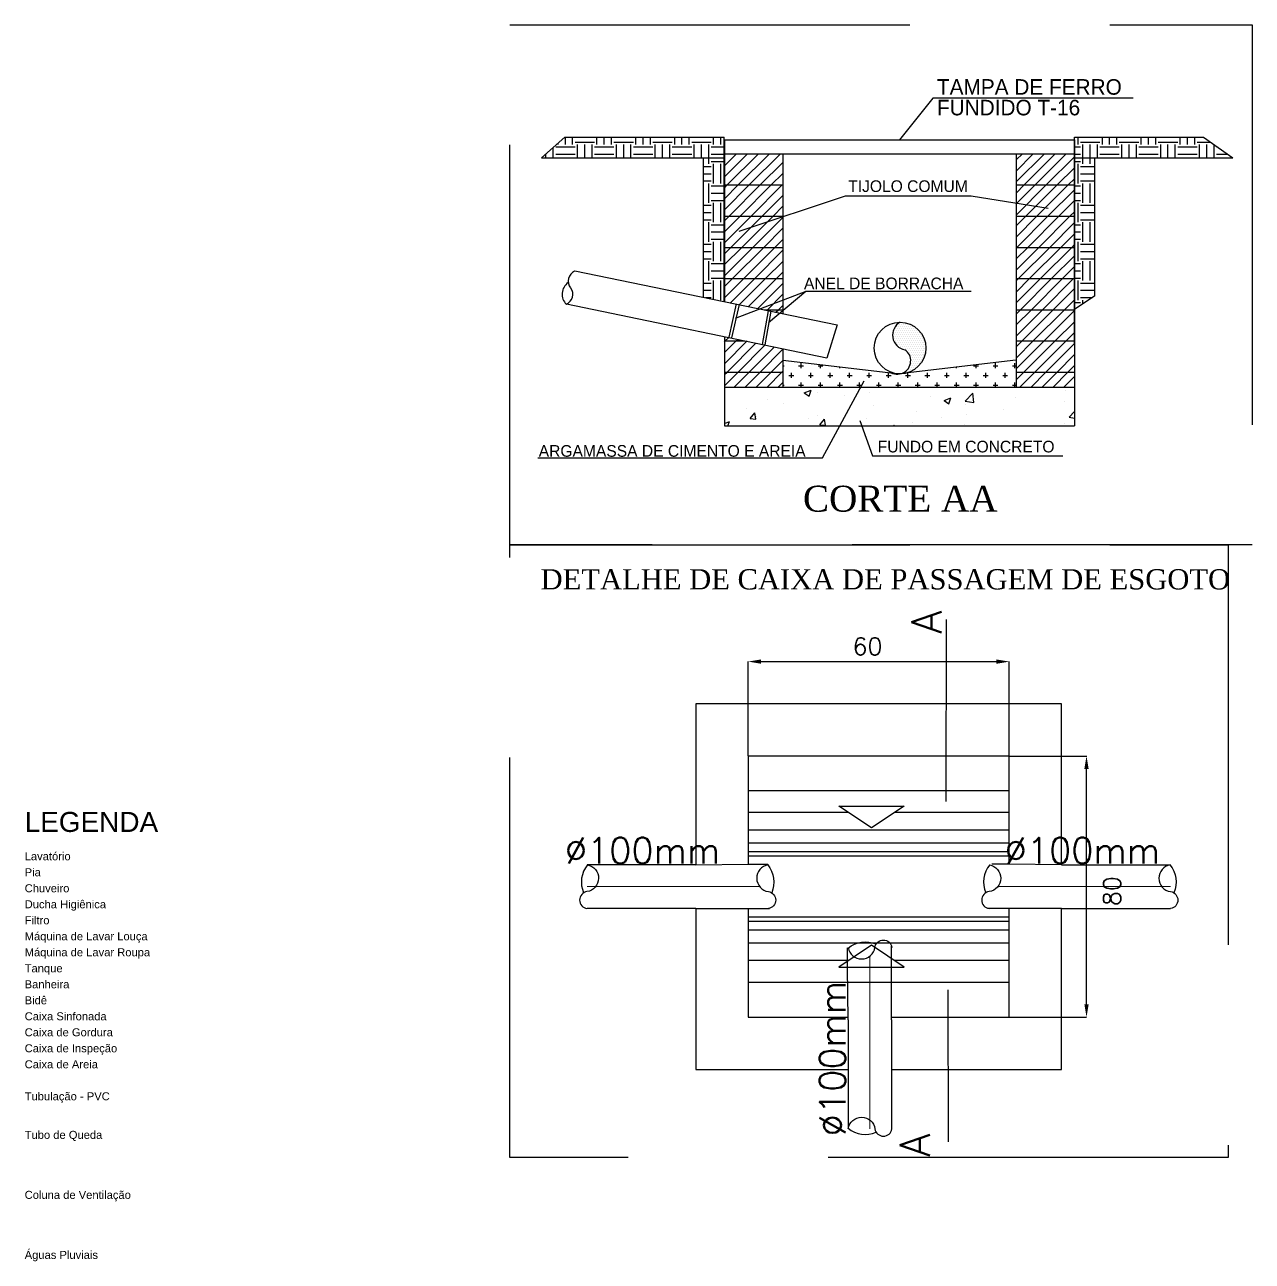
# Model space of a CAD drawing. Header units: inches. Extents: x -27 to 114, y -35 to 60.
# Drawn here: x 75.81 to 91.16, y 31.74 to 47.19 of the extents above; entities that cross this region are included whole.
import ezdxf

# ---------------------------------------------------------------- set-up
doc = ezdxf.new("R2010")
doc.units = ezdxf.units.IN
doc.header["$LTSCALE"] = 10
doc.header["$MEASUREMENT"] = 0
doc.linetypes.add('Dashed', pattern=[0.75, 0.5, -0.25])
doc.layers.add('cota', color=1, linetype='Continuous')
doc.layers.add('TIGRECAD', color=7, linetype='Continuous')
for name, color, linetype, lineweight in [('DI-Detalhes', 6, 'Dashed', 30), ('xeixo', 3, 'Continuous', 20), ('xtexto', 7, 'Continuous', 20)]:
    doc.layers.add(name, color=color, linetype=linetype, lineweight=lineweight)
doc.styles.add('Arial', font='arial.ttf')
doc.styles.add('ROMANS', font='ROMANS.SHX')
doc.styles.add('TIMES', font='times.ttf')

msp = doc.modelspace()

# ---------------------------------------------------------------- linework, layer by layer
at = {"color": 6}
for p, q in [((82.565, 45.788), (82.276, 45.528)), ((82.565, 45.788), (84.56, 45.788)), ((82.573, 45.695), (82.573, 45.788)), ((82.664, 45.695), (82.664, 45.788)), ((82.968, 45.695), (82.968, 45.788)), ((83.059, 45.695), (83.059, 45.788)), ((83.15, 45.695), (83.15, 45.788)), ((83.454, 45.695), (83.454, 45.788)), ((83.545, 45.695), (83.545, 45.788)), ((83.636, 45.695), (83.636, 45.788)), ((83.94, 45.695), (83.94, 45.788)), ((84.031, 45.695), (84.031, 45.788)), ((84.122, 45.695), (84.122, 45.788)), ((84.426, 45.695), (84.426, 45.788)), ((84.517, 45.695), (84.517, 45.788)), ((84.56, 43.733), (84.56, 45.788)), ((84.563, 45.755), (84.563, 43.732)), ((88.939, 45.788), (90.549, 45.788)), ((88.982, 45.695), (88.982, 45.788)), ((89.286, 45.695), (89.286, 45.788)), ((89.377, 45.695), (89.377, 45.788)), ((89.468, 45.695), (89.468, 45.788)), ((89.772, 45.695), (89.772, 45.788)), ((89.863, 45.695), (89.863, 45.788)), ((89.954, 45.695), (89.954, 45.788)), ((90.258, 45.695), (90.258, 45.788)), ((90.349, 45.695), (90.349, 45.788)), ((90.44, 45.695), (90.44, 45.788)), ((90.549, 45.788), (90.916, 45.528)), ((82.421, 45.528), (82.421, 45.658)), ((82.452, 45.665), (82.695, 45.665)), ((82.482, 45.695), (82.482, 45.713)), ((82.695, 45.726), (82.938, 45.726)), ((82.725, 45.528), (82.725, 45.695)), ((82.816, 45.528), (82.816, 45.695)), ((82.907, 45.528), (82.907, 45.695)), ((82.938, 45.665), (83.181, 45.665)), ((83.181, 45.726), (83.423, 45.726)), ((83.211, 45.528), (83.211, 45.695)), ((83.302, 45.528), (83.302, 45.695)), ((83.393, 45.528), (83.393, 45.695)), ((83.423, 45.665), (83.667, 45.665)), ((83.667, 45.726), (83.91, 45.726)), ((83.697, 45.528), (83.697, 45.695)), ((83.788, 45.528), (83.788, 45.695)), ((83.879, 45.528), (83.879, 45.695)), ((83.91, 45.665), (84.153, 45.665)), ((84.153, 45.726), (84.396, 45.726)), ((84.183, 45.528), (84.183, 45.695)), ((84.274, 45.528), (84.274, 45.695)), ((84.365, 45.528), (84.365, 45.695)), ((84.396, 45.665), (84.56, 45.665)), ((88.939, 45.665), (89.013, 45.665)), ((89.013, 45.726), (89.256, 45.726)), ((89.043, 45.528), (89.043, 45.695)), ((89.134, 45.528), (89.134, 45.695)), ((89.225, 45.528), (89.225, 45.695)), ((89.256, 45.665), (89.498, 45.665)), ((89.498, 45.726), (89.742, 45.726)), ((89.529, 45.528), (89.529, 45.695)), ((89.62, 45.528), (89.62, 45.695)), ((89.711, 45.528), (89.711, 45.695)), ((89.742, 45.665), (89.985, 45.665)), ((89.985, 45.726), (90.228, 45.726)), ((90.015, 45.528), (90.015, 45.695)), ((90.106, 45.528), (90.106, 45.695)), ((90.197, 45.528), (90.197, 45.695)), ((90.228, 45.665), (90.471, 45.665)), ((90.471, 45.726), (90.636, 45.726)), ((90.501, 45.528), (90.501, 45.695)), ((90.592, 45.528), (90.592, 45.695)), ((90.683, 45.528), (90.683, 45.693)), ((90.713, 45.665), (90.722, 45.665)), ((82.276, 45.528), (84.56, 45.528)), ((82.33, 45.528), (82.33, 45.576)), ((82.452, 45.574), (82.695, 45.574)), ((82.938, 45.574), (83.181, 45.574)), ((83.423, 45.574), (83.667, 45.574)), ((83.91, 45.574), (84.153, 45.574)), ((84.3, 43.787), (84.3, 45.528)), ((84.365, 45.452), (84.365, 45.528)), ((84.396, 45.574), (84.56, 45.574)), ((84.396, 45.483), (84.56, 45.483)), ((84.426, 45.209), (84.426, 45.452)), ((84.517, 45.209), (84.517, 45.452)), ((84.563, 45.568), (84.574, 45.58)), ((88.939, 45.574), (89.013, 45.574)), ((88.939, 45.528), (90.916, 45.528)), ((88.939, 45.483), (89.013, 45.483)), ((88.982, 45.209), (88.982, 45.452)), ((89.043, 45.452), (89.043, 45.528)), ((89.134, 45.452), (89.134, 45.528)), ((89.193, 43.803), (89.193, 45.528)), ((89.256, 45.574), (89.498, 45.574)), ((89.742, 45.574), (89.985, 45.574)), ((90.228, 45.574), (90.471, 45.574)), ((90.713, 45.574), (90.851, 45.574)), ((84.3, 45.422), (84.396, 45.422)), ((84.3, 45.331), (84.396, 45.331)), ((89.013, 45.422), (89.193, 45.422)), ((89.013, 45.331), (89.193, 45.331)), ((84.3, 45.24), (84.396, 45.24)), ((84.365, 44.966), (84.365, 45.209)), ((84.396, 45.179), (84.56, 45.179)), ((84.563, 45.156), (84.597, 45.19)), ((88.858, 45.19), (88.937, 45.268)), ((88.939, 45.179), (89.013, 45.179)), ((89.013, 45.24), (89.193, 45.24)), ((89.043, 44.966), (89.043, 45.209)), ((89.134, 44.966), (89.134, 45.209)), ((84.396, 45.088), (84.56, 45.088)), ((84.396, 44.997), (84.56, 44.997)), ((88.939, 45.088), (89.013, 45.088)), ((88.939, 44.997), (89.013, 44.997)), ((84.3, 44.936), (84.396, 44.936)), ((84.3, 44.845), (84.396, 44.845)), ((84.426, 44.723), (84.426, 44.966)), ((84.517, 44.723), (84.517, 44.966)), ((88.881, 44.8), (88.937, 44.856)), ((88.982, 44.723), (88.982, 44.966)), ((89.013, 44.936), (89.193, 44.936)), ((89.013, 44.845), (89.193, 44.845)), ((84.3, 44.754), (84.396, 44.754)), ((84.365, 44.48), (84.365, 44.723)), ((84.396, 44.693), (84.56, 44.693)), ((88.939, 44.693), (89.013, 44.693)), ((89.013, 44.754), (89.193, 44.754)), ((89.043, 44.48), (89.043, 44.723)), ((89.134, 44.48), (89.134, 44.723)), ((84.396, 44.602), (84.56, 44.602)), ((84.396, 44.511), (84.56, 44.511)), ((88.939, 44.602), (89.013, 44.602)), ((88.939, 44.511), (89.013, 44.511)), ((84.3, 44.45), (84.396, 44.45)), ((84.3, 44.359), (84.396, 44.359)), ((84.426, 44.237), (84.426, 44.48)), ((84.517, 44.237), (84.517, 44.48)), ((88.903, 44.41), (88.937, 44.444)), ((88.982, 44.237), (88.982, 44.48)), ((89.013, 44.45), (89.193, 44.45)), ((89.013, 44.359), (89.193, 44.359)), ((84.3, 44.268), (84.396, 44.268)), ((84.365, 43.994), (84.365, 44.237)), ((84.396, 44.207), (84.56, 44.207)), ((88.939, 44.207), (89.013, 44.207)), ((89.013, 44.268), (89.193, 44.268)), ((89.043, 43.994), (89.043, 44.237)), ((89.134, 43.994), (89.134, 44.237)), ((84.396, 44.116), (84.56, 44.116)), ((88.939, 44.116), (89.013, 44.116)), ((84.3, 43.964), (84.396, 43.964)), ((84.396, 44.025), (84.56, 44.025)), ((84.426, 43.761), (84.426, 43.994)), ((84.517, 43.751), (84.517, 43.994)), ((88.925, 44.02), (88.937, 44.031)), ((88.939, 44.025), (89.013, 44.025)), ((88.982, 43.751), (88.982, 43.994)), ((89.013, 43.964), (89.193, 43.964)), ((84.3, 43.873), (84.396, 43.873)), ((84.323, 43.782), (84.396, 43.782)), ((89.193, 43.803), (88.939, 43.634)), ((89.013, 43.873), (89.193, 43.873)), ((89.013, 43.782), (89.161, 43.782)), ((89.043, 43.703), (89.043, 43.751)), ((88.939, 43.721), (89.013, 43.721)), ((85.293, 43.001), (86.75, 42.83)), ((85.292, 42.931), (85.307, 42.931)), ((85.368, 42.81), (85.429, 42.81)), ((85.398, 42.779), (85.398, 42.84)), ((85.489, 42.931), (85.55, 42.931)), ((85.52, 42.901), (85.52, 42.962)), ((85.611, 42.81), (85.672, 42.81)), ((85.641, 42.779), (85.641, 42.84)), ((85.732, 42.931), (85.793, 42.931)), ((85.763, 42.901), (85.763, 42.946)), ((85.853, 42.81), (85.915, 42.81)), ((85.884, 42.779), (85.884, 42.84)), ((86.005, 42.901), (86.005, 42.917)), ((86.097, 42.81), (86.157, 42.81)), ((86.127, 42.779), (86.127, 42.84)), ((86.34, 42.81), (86.401, 42.81)), ((86.37, 42.779), (86.37, 42.84)), ((86.583, 42.81), (86.644, 42.81)), ((86.613, 42.779), (86.613, 42.84)), ((86.789, 42.834), (86.789, 42.834)), ((86.826, 42.81), (86.887, 42.81)), ((86.856, 42.779), (86.856, 42.84)), ((87.068, 42.81), (87.13, 42.81)), ((87.099, 42.779), (87.099, 42.84)), ((87.312, 42.81), (87.372, 42.81)), ((87.342, 42.779), (87.342, 42.84)), ((87.464, 42.901), (87.464, 42.913)), ((87.555, 42.81), (87.616, 42.81)), ((87.585, 42.779), (87.585, 42.84)), ((87.676, 42.931), (87.737, 42.931)), ((87.707, 42.901), (87.707, 42.942)), ((87.798, 42.81), (87.859, 42.81)), ((87.828, 42.779), (87.828, 42.84)), ((87.919, 42.931), (87.98, 42.931)), ((87.95, 42.901), (87.95, 42.962)), ((88.041, 42.81), (88.102, 42.81)), ((88.071, 42.779), (88.071, 42.84)), ((88.162, 42.931), (88.208, 42.931)), ((88.193, 42.901), (88.193, 42.962)), ((84.563, 42.664), (88.937, 42.664)), ((85.292, 42.688), (85.307, 42.688)), ((85.489, 42.688), (85.55, 42.688)), ((85.52, 42.664), (85.52, 42.719)), ((85.732, 42.688), (85.793, 42.688)), ((85.763, 42.664), (85.763, 42.719)), ((85.975, 42.688), (86.036, 42.688)), ((86.005, 42.664), (86.005, 42.719)), ((86.218, 42.688), (86.279, 42.688)), ((86.249, 42.664), (86.249, 42.719)), ((86.461, 42.688), (86.522, 42.688)), ((86.492, 42.664), (86.492, 42.719)), ((86.704, 42.688), (86.765, 42.688)), ((86.735, 42.664), (86.735, 42.719)), ((86.831, 42.66), (86.831, 42.66)), ((86.947, 42.688), (87.008, 42.688)), ((86.978, 42.664), (86.978, 42.719)), ((87.19, 42.688), (87.251, 42.688)), ((87.22, 42.664), (87.22, 42.719)), ((87.433, 42.688), (87.494, 42.688)), ((87.464, 42.664), (87.464, 42.719)), ((87.676, 42.688), (87.737, 42.688)), ((87.707, 42.664), (87.707, 42.719)), ((87.919, 42.688), (87.98, 42.688)), ((87.95, 42.664), (87.95, 42.719)), ((88.162, 42.688), (88.208, 42.688)), ((88.193, 42.664), (88.193, 42.719)), ((85.106, 42.512), (85.106, 42.512)), ((85.56, 42.593), (85.646, 42.626)), ((85.56, 42.593), (85.621, 42.552)), ((85.621, 42.552), (85.646, 42.626)), ((85.719, 42.59), (85.719, 42.59)), ((86.067, 42.559), (86.067, 42.559)), ((86.371, 42.599), (86.371, 42.599)), ((87.138, 42.55), (87.138, 42.55)), ((87.307, 42.496), (87.392, 42.528)), ((87.367, 42.455), (87.392, 42.528)), ((87.572, 42.487), (87.667, 42.586)), ((87.68, 42.47), (87.667, 42.586)), ((88.204, 42.531), (88.204, 42.531)), ((88.828, 42.617), (88.828, 42.617)), ((84.84, 42.398), (84.84, 42.398)), ((85.3, 42.458), (85.3, 42.458)), ((86.43, 42.429), (86.43, 42.429)), ((86.96, 42.362), (86.96, 42.362)), ((87.307, 42.496), (87.367, 42.455)), ((87.572, 42.487), (87.68, 42.47)), ((87.573, 42.44), (87.573, 42.44)), ((88.044, 42.382), (88.044, 42.382)), ((88.811, 42.483), (88.811, 42.483)), ((88.869, 42.286), (88.937, 42.357)), ((84.563, 42.21), (84.625, 42.234)), ((84.606, 42.178), (84.625, 42.234)), ((84.883, 42.27), (84.942, 42.34)), ((84.883, 42.27), (84.955, 42.264)), ((84.956, 42.264), (84.942, 42.34)), ((84.964, 42.301), (84.964, 42.301)), ((85.613, 42.274), (85.613, 42.274)), ((85.721, 42.307), (85.721, 42.307)), ((85.754, 42.194), (85.813, 42.264)), ((85.754, 42.194), (85.827, 42.188)), ((85.827, 42.188), (85.813, 42.264)), ((86.261, 42.246), (86.261, 42.246)), ((86.336, 42.277), (86.336, 42.277)), ((86.91, 42.219), (86.91, 42.219)), ((87.28, 42.282), (87.28, 42.282)), ((87.559, 42.191), (87.559, 42.191)), ((87.583, 42.322), (87.583, 42.322)), ((88.813, 42.212), (88.813, 42.212)), ((88.869, 42.286), (88.937, 42.275)), ((84.563, 42.186), (84.574, 42.178)), ((84.563, 42.178), (88.937, 42.178)), ((85.013, 42.185), (85.013, 42.185)), ((85.705, 42.185), (85.705, 42.185)), ((86.512, 42.181), (86.512, 42.181)), ((86.676, 42.178), (86.684, 42.187)), ((86.686, 42.178), (86.684, 42.188)), ((87.334, 39.761), (87.33, 37.484)), ((84.205, 38.706), (84.205, 36.693)), ((88.776, 38.706), (84.205, 38.706)), ((88.776, 36.693), (88.776, 38.706)), ((84.858, 38.053), (84.858, 36.702)), ((88.123, 38.053), (84.858, 38.053)), ((88.123, 36.702), (88.123, 38.053)), ((84.205, 36.149), (84.205, 34.136)), ((84.858, 36.149), (84.858, 34.789)), ((88.123, 34.789), (88.123, 36.149)), ((88.776, 34.136), (88.776, 36.149)), ((87.364, 33.231), (87.359, 35.129)), ((84.858, 34.789), (86.107, 34.789)), ((86.652, 34.789), (88.123, 34.789)), ((84.205, 34.136), (86.108, 34.136)), ((86.652, 34.136), (88.776, 34.136))]:
    msp.add_line(p, q, dxfattribs=at)
at = {"color": 7, "linetype": 'Continuous'}
for p, q in [((84.563, 45.755), (88.937, 45.755)), ((88.937, 45.755), (88.937, 42.178)), ((88.939, 43.206), (88.939, 45.788)), ((84.563, 45.431), (84.712, 45.58)), ((84.563, 45.293), (84.85, 45.58)), ((84.565, 45.58), (85.293, 45.58)), ((84.597, 45.19), (84.987, 45.58)), ((84.735, 45.19), (85.124, 45.58)), ((84.871, 45.19), (85.261, 45.58)), ((85.009, 45.19), (85.292, 45.472)), ((85.292, 45.58), (88.209, 45.58)), ((85.292, 45.58), (85.292, 43.582)), ((88.208, 45.58), (88.208, 42.664)), ((88.208, 45.227), (88.561, 45.58)), ((88.208, 45.364), (88.423, 45.58)), ((88.208, 45.502), (88.286, 45.58)), ((88.209, 45.58), (88.936, 45.58)), ((88.308, 45.19), (88.698, 45.58)), ((88.446, 45.19), (88.835, 45.58)), ((88.583, 45.19), (88.937, 45.543)), ((85.147, 45.19), (85.292, 45.335)), ((88.72, 45.19), (88.937, 45.406)), ((84.563, 45.018), (84.735, 45.19)), ((84.563, 44.881), (84.871, 45.19)), ((84.565, 45.19), (85.293, 45.19)), ((84.619, 44.8), (85.009, 45.19)), ((84.757, 44.8), (85.147, 45.19)), ((84.894, 44.8), (85.284, 45.19)), ((85.284, 45.19), (85.292, 45.197)), ((88.208, 44.814), (88.583, 45.19)), ((88.208, 44.952), (88.446, 45.19)), ((88.208, 45.089), (88.308, 45.19)), ((88.209, 45.19), (88.936, 45.19)), ((88.331, 44.8), (88.72, 45.19)), ((88.468, 44.8), (88.858, 45.19)), ((88.606, 44.8), (88.937, 45.131)), ((85.032, 44.8), (85.292, 45.06)), ((88.743, 44.8), (88.937, 44.994)), ((85.169, 44.8), (85.292, 44.923)), ((84.563, 44.743), (84.619, 44.8)), ((84.563, 44.606), (84.757, 44.8)), ((84.563, 44.468), (84.894, 44.8)), ((84.565, 44.8), (85.293, 44.8)), ((84.642, 44.41), (85.032, 44.8)), ((84.779, 44.41), (85.169, 44.8)), ((84.917, 44.41), (85.292, 44.785)), ((88.208, 44.539), (88.468, 44.8)), ((88.208, 44.677), (88.331, 44.8)), ((88.209, 44.8), (88.936, 44.8)), ((88.215, 44.41), (88.606, 44.8)), ((88.353, 44.41), (88.743, 44.8)), ((88.491, 44.41), (88.881, 44.8)), ((88.628, 44.41), (88.937, 44.719)), ((85.055, 44.41), (85.292, 44.648)), ((85.192, 44.41), (85.292, 44.51)), ((88.766, 44.41), (88.937, 44.581)), ((84.563, 44.331), (84.642, 44.41)), ((84.563, 44.194), (84.779, 44.41)), ((84.563, 44.056), (84.917, 44.41)), ((84.565, 44.41), (85.293, 44.41)), ((84.664, 44.02), (85.055, 44.41)), ((84.802, 44.02), (85.192, 44.41)), ((84.94, 44.02), (85.292, 44.373)), ((88.208, 44.127), (88.491, 44.41)), ((88.208, 44.265), (88.353, 44.41)), ((88.208, 44.402), (88.215, 44.41)), ((88.209, 44.41), (88.936, 44.41)), ((88.238, 44.02), (88.628, 44.41)), ((88.376, 44.02), (88.766, 44.41)), ((88.514, 44.02), (88.903, 44.41)), ((85.076, 44.02), (85.292, 44.235)), ((88.651, 44.02), (88.937, 44.306)), ((82.69, 44.118), (85.97, 43.442)), ((85.214, 44.02), (85.292, 44.098)), ((88.788, 44.02), (88.937, 44.169)), ((84.563, 43.781), (84.802, 44.02)), ((84.563, 43.919), (84.664, 44.02)), ((84.565, 44.02), (85.293, 44.02)), ((84.636, 43.717), (84.94, 44.02)), ((84.75, 43.694), (85.076, 44.02)), ((84.864, 43.67), (85.214, 44.02)), ((84.979, 43.647), (85.292, 43.96)), ((88.208, 43.715), (88.514, 44.02)), ((88.208, 43.852), (88.376, 44.02)), ((88.208, 43.99), (88.238, 44.02)), ((88.209, 44.02), (88.936, 44.02)), ((88.261, 43.63), (88.651, 44.02)), ((88.399, 43.63), (88.788, 44.02)), ((88.536, 43.63), (88.925, 44.02)), ((88.673, 43.63), (88.937, 43.894)), ((85.099, 43.63), (85.292, 43.823)), ((88.811, 43.63), (88.937, 43.756)), ((85.84, 43.027), (82.586, 43.702)), ((84.709, 43.703), (84.615, 43.286)), ((84.744, 43.695), (84.65, 43.278)), ((85.107, 43.618), (85.032, 43.197)), ((85.058, 43.63), (85.293, 43.63)), ((85.142, 43.612), (85.068, 43.19)), ((85.093, 43.623), (85.099, 43.63)), ((85.206, 43.6), (85.237, 43.63)), ((85.237, 43.63), (85.292, 43.685)), ((88.208, 43.302), (88.536, 43.63)), ((88.208, 43.44), (88.399, 43.63)), ((88.208, 43.577), (88.261, 43.63)), ((88.209, 43.63), (88.936, 43.63)), ((88.283, 43.24), (88.673, 43.63)), ((88.42, 43.24), (88.811, 43.63)), ((88.558, 43.24), (88.937, 43.619)), ((85.97, 43.442), (85.84, 43.027)), ((86.728, 43.442), (86.728, 43.442)), ((86.753, 43.442), (86.753, 43.442)), ((86.765, 43.466), (86.765, 43.466)), ((86.776, 43.442), (86.776, 43.442)), ((86.789, 43.466), (86.789, 43.466)), ((86.801, 43.442), (86.801, 43.442)), ((86.813, 43.466), (86.813, 43.466)), ((86.826, 43.442), (86.826, 43.442)), ((86.85, 43.442), (86.85, 43.442)), ((86.874, 43.442), (86.874, 43.442)), ((86.898, 43.442), (86.898, 43.442)), ((88.696, 43.24), (88.937, 43.481)), ((84.563, 43.292), (84.563, 42.178)), ((84.572, 43.24), (84.613, 43.281)), ((86.667, 43.32), (86.667, 43.32)), ((86.68, 43.344), (86.68, 43.344)), ((86.68, 43.296), (86.68, 43.296)), ((86.692, 43.369), (86.692, 43.369)), ((86.692, 43.32), (86.692, 43.32)), ((86.704, 43.393), (86.704, 43.393)), ((86.704, 43.344), (86.704, 43.344)), ((86.704, 43.296), (86.704, 43.296)), ((86.716, 43.417), (86.716, 43.417)), ((86.716, 43.369), (86.716, 43.369)), ((86.716, 43.32), (86.716, 43.32)), ((86.728, 43.393), (86.728, 43.393)), ((86.728, 43.344), (86.728, 43.344)), ((86.728, 43.296), (86.728, 43.296)), ((86.74, 43.417), (86.74, 43.417)), ((86.74, 43.369), (86.74, 43.369)), ((86.74, 43.32), (86.74, 43.32)), ((86.753, 43.393), (86.753, 43.393)), ((86.753, 43.344), (86.753, 43.344)), ((86.753, 43.296), (86.753, 43.296)), ((86.765, 43.417), (86.765, 43.417)), ((86.765, 43.369), (86.765, 43.369)), ((86.765, 43.32), (86.765, 43.32)), ((86.776, 43.393), (86.776, 43.393)), ((86.776, 43.344), (86.776, 43.344)), ((86.776, 43.296), (86.776, 43.296)), ((86.789, 43.417), (86.789, 43.417)), ((86.789, 43.369), (86.789, 43.369)), ((86.789, 43.32), (86.789, 43.32)), ((86.801, 43.393), (86.801, 43.393)), ((86.801, 43.344), (86.801, 43.344)), ((86.801, 43.296), (86.801, 43.296)), ((86.813, 43.417), (86.813, 43.417)), ((86.813, 43.369), (86.813, 43.369)), ((86.813, 43.32), (86.813, 43.32)), ((86.826, 43.393), (86.826, 43.393)), ((86.826, 43.344), (86.826, 43.344)), ((86.826, 43.296), (86.826, 43.296)), ((86.837, 43.417), (86.837, 43.417)), ((86.837, 43.369), (86.837, 43.369)), ((86.837, 43.32), (86.837, 43.32)), ((86.85, 43.393), (86.85, 43.393)), ((86.85, 43.344), (86.85, 43.344)), ((86.85, 43.296), (86.85, 43.296)), ((86.862, 43.417), (86.862, 43.417)), ((86.862, 43.369), (86.862, 43.369)), ((86.862, 43.32), (86.862, 43.32)), ((86.874, 43.393), (86.874, 43.393)), ((86.874, 43.344), (86.874, 43.344)), ((86.874, 43.296), (86.874, 43.296)), ((86.887, 43.417), (86.887, 43.417)), ((86.887, 43.369), (86.887, 43.369)), ((86.887, 43.32), (86.887, 43.32)), ((86.898, 43.393), (86.898, 43.393)), ((86.898, 43.344), (86.898, 43.344)), ((86.898, 43.296), (86.898, 43.296)), ((86.91, 43.417), (86.91, 43.417)), ((86.91, 43.369), (86.91, 43.369)), ((86.91, 43.32), (86.91, 43.32)), ((86.923, 43.393), (86.923, 43.393)), ((86.923, 43.344), (86.923, 43.344)), ((86.923, 43.296), (86.923, 43.296)), ((86.935, 43.417), (86.935, 43.417)), ((86.935, 43.369), (86.935, 43.369)), ((86.935, 43.32), (86.935, 43.32)), ((86.947, 43.393), (86.947, 43.393)), ((86.947, 43.344), (86.947, 43.344)), ((86.947, 43.296), (86.947, 43.296)), ((86.959, 43.369), (86.959, 43.369)), ((86.959, 43.32), (86.959, 43.32)), ((86.971, 43.393), (86.971, 43.393)), ((86.971, 43.344), (86.971, 43.344)), ((86.971, 43.296), (86.971, 43.296)), ((86.983, 43.369), (86.983, 43.369)), ((86.983, 43.32), (86.983, 43.32)), ((86.996, 43.344), (86.996, 43.344)), ((86.996, 43.296), (86.996, 43.296)), ((87.008, 43.32), (87.008, 43.32)), ((87.019, 43.296), (87.019, 43.296)), ((87.032, 43.32), (87.032, 43.32)), ((87.044, 43.296), (87.044, 43.296)), ((88.833, 43.24), (88.937, 43.344)), ((84.563, 43.231), (84.572, 43.24)), ((84.563, 43.094), (84.709, 43.24)), ((84.563, 42.956), (84.847, 43.24)), ((84.565, 43.24), (84.811, 43.24)), ((84.594, 42.851), (84.954, 43.211)), ((84.709, 43.24), (84.727, 43.258)), ((84.732, 42.851), (85.068, 43.187)), ((84.869, 42.851), (85.182, 43.163)), ((85.007, 42.851), (85.292, 43.136)), ((85.292, 43.14), (85.292, 42.664)), ((86.667, 43.272), (86.667, 43.272)), ((86.68, 43.247), (86.68, 43.247)), ((86.692, 43.272), (86.692, 43.272)), ((86.692, 43.223), (86.692, 43.223)), ((86.704, 43.247), (86.704, 43.247)), ((86.704, 43.199), (86.704, 43.199)), ((86.716, 43.272), (86.716, 43.272)), ((86.716, 43.223), (86.716, 43.223)), ((86.728, 43.247), (86.728, 43.247)), ((86.728, 43.199), (86.728, 43.199)), ((86.74, 43.272), (86.74, 43.272)), ((86.74, 43.223), (86.74, 43.223)), ((86.74, 43.174), (86.74, 43.174)), ((86.753, 43.247), (86.753, 43.247)), ((86.753, 43.199), (86.753, 43.199)), ((86.765, 43.272), (86.765, 43.272)), ((86.765, 43.223), (86.765, 43.223)), ((86.765, 43.174), (86.765, 43.174)), ((86.776, 43.247), (86.776, 43.247)), ((86.776, 43.199), (86.776, 43.199)), ((86.776, 43.15), (86.776, 43.15)), ((86.789, 43.272), (86.789, 43.272)), ((86.789, 43.223), (86.789, 43.223)), ((86.789, 43.174), (86.789, 43.174)), ((86.801, 43.247), (86.801, 43.247)), ((86.801, 43.199), (86.801, 43.199)), ((86.801, 43.15), (86.801, 43.15)), ((86.813, 43.272), (86.813, 43.272)), ((86.813, 43.223), (86.813, 43.223)), ((86.813, 43.174), (86.813, 43.174)), ((86.826, 43.247), (86.826, 43.247)), ((86.826, 43.199), (86.826, 43.199)), ((86.826, 43.15), (86.826, 43.15)), ((86.837, 43.272), (86.837, 43.272)), ((86.837, 43.223), (86.837, 43.223)), ((86.837, 43.174), (86.837, 43.174)), ((86.837, 43.126), (86.837, 43.126)), ((86.85, 43.247), (86.85, 43.247)), ((86.85, 43.199), (86.85, 43.199)), ((86.85, 43.15), (86.85, 43.15)), ((86.862, 43.272), (86.862, 43.272)), ((86.862, 43.223), (86.862, 43.223)), ((86.862, 43.174), (86.862, 43.174)), ((86.862, 43.126), (86.862, 43.126)), ((86.874, 43.247), (86.874, 43.247)), ((86.874, 43.199), (86.874, 43.199)), ((86.874, 43.15), (86.874, 43.15)), ((86.887, 43.272), (86.887, 43.272)), ((86.887, 43.223), (86.887, 43.223)), ((86.887, 43.174), (86.887, 43.174)), ((86.887, 43.126), (86.887, 43.126)), ((86.898, 43.247), (86.898, 43.247)), ((86.898, 43.199), (86.898, 43.199)), ((86.898, 43.15), (86.898, 43.15)), ((86.91, 43.272), (86.91, 43.272)), ((86.91, 43.223), (86.91, 43.223)), ((86.91, 43.174), (86.91, 43.174)), ((86.91, 43.126), (86.91, 43.126)), ((86.923, 43.247), (86.923, 43.247)), ((86.923, 43.199), (86.923, 43.199)), ((86.923, 43.15), (86.923, 43.15)), ((86.935, 43.272), (86.935, 43.272)), ((86.935, 43.223), (86.935, 43.223)), ((86.935, 43.174), (86.935, 43.174)), ((86.935, 43.126), (86.935, 43.126)), ((86.947, 43.247), (86.947, 43.247)), ((86.947, 43.199), (86.947, 43.199)), ((86.947, 43.15), (86.947, 43.15)), ((86.959, 43.272), (86.959, 43.272)), ((86.959, 43.223), (86.959, 43.223)), ((86.959, 43.174), (86.959, 43.174)), ((86.959, 43.126), (86.959, 43.126)), ((86.971, 43.247), (86.971, 43.247)), ((86.971, 43.199), (86.971, 43.199)), ((86.971, 43.15), (86.971, 43.15)), ((86.983, 43.272), (86.983, 43.272)), ((86.983, 43.223), (86.983, 43.223)), ((86.983, 43.174), (86.983, 43.174)), ((86.983, 43.126), (86.983, 43.126)), ((86.996, 43.247), (86.996, 43.247)), ((86.996, 43.199), (86.996, 43.199)), ((86.996, 43.15), (86.996, 43.15)), ((87.008, 43.272), (87.008, 43.272)), ((87.008, 43.223), (87.008, 43.223)), ((87.008, 43.174), (87.008, 43.174)), ((87.008, 43.126), (87.008, 43.126)), ((87.019, 43.247), (87.019, 43.247)), ((87.019, 43.199), (87.019, 43.199)), ((87.019, 43.15), (87.019, 43.15)), ((87.032, 43.272), (87.032, 43.272)), ((87.032, 43.223), (87.032, 43.223)), ((87.032, 43.174), (87.032, 43.174)), ((87.032, 43.126), (87.032, 43.126)), ((87.044, 43.247), (87.044, 43.247)), ((87.044, 43.199), (87.044, 43.199)), ((87.044, 43.15), (87.044, 43.15)), ((87.056, 43.272), (87.056, 43.272)), ((87.056, 43.223), (87.056, 43.223)), ((87.056, 43.174), (87.056, 43.174)), ((87.056, 43.126), (87.056, 43.126)), ((87.068, 43.199), (87.068, 43.199)), ((87.068, 43.15), (87.068, 43.15)), ((88.208, 42.89), (88.558, 43.24)), ((88.208, 43.027), (88.42, 43.24)), ((88.208, 43.165), (88.283, 43.24)), ((88.209, 43.24), (88.936, 43.24)), ((88.306, 42.851), (88.696, 43.24)), ((88.443, 42.851), (88.833, 43.24)), ((88.581, 42.851), (88.937, 43.207)), ((85.144, 42.851), (85.292, 42.998)), ((86.85, 43.101), (86.85, 43.101)), ((86.874, 43.101), (86.874, 43.101)), ((86.887, 43.077), (86.887, 43.077)), ((86.898, 43.101), (86.898, 43.101)), ((86.898, 43.053), (86.898, 43.053)), ((86.898, 43.004), (86.898, 43.004)), ((86.91, 43.077), (86.91, 43.077)), ((86.91, 43.029), (86.91, 43.029)), ((86.91, 42.98), (86.91, 42.98)), ((86.923, 43.101), (86.923, 43.101)), ((86.923, 43.053), (86.923, 43.053)), ((86.923, 43.004), (86.923, 43.004)), ((86.935, 43.077), (86.935, 43.077)), ((86.935, 43.029), (86.935, 43.029)), ((86.935, 42.98), (86.935, 42.98)), ((86.947, 43.101), (86.947, 43.101)), ((86.947, 43.053), (86.947, 43.053)), ((86.947, 43.004), (86.947, 43.004)), ((86.959, 43.077), (86.959, 43.077)), ((86.959, 43.029), (86.959, 43.029)), ((86.959, 42.98), (86.959, 42.98)), ((86.971, 43.101), (86.971, 43.101)), ((86.971, 43.053), (86.971, 43.053)), ((86.971, 43.004), (86.971, 43.004)), ((86.983, 43.077), (86.983, 43.077)), ((86.983, 43.029), (86.983, 43.029)), ((86.983, 42.98), (86.983, 42.98)), ((86.996, 43.101), (86.996, 43.101)), ((86.996, 43.053), (86.996, 43.053)), ((86.996, 43.004), (86.996, 43.004)), ((87.008, 43.077), (87.008, 43.077)), ((87.008, 43.029), (87.008, 43.029)), ((87.008, 42.98), (87.008, 42.98)), ((87.019, 43.101), (87.019, 43.101)), ((87.019, 43.053), (87.019, 43.053)), ((87.019, 43.004), (87.019, 43.004)), ((87.032, 43.077), (87.032, 43.077)), ((87.032, 43.029), (87.032, 43.029)), ((87.044, 43.101), (87.044, 43.101)), ((87.044, 43.053), (87.044, 43.053)), ((87.044, 43.004), (87.044, 43.004)), ((87.056, 43.077), (87.056, 43.077)), ((87.056, 43.029), (87.056, 43.029)), ((87.068, 43.101), (87.068, 43.101)), ((88.719, 42.851), (88.937, 43.069)), ((84.563, 42.819), (84.594, 42.851)), ((84.563, 42.681), (84.732, 42.851)), ((84.565, 42.851), (85.293, 42.851)), ((84.682, 42.664), (84.869, 42.851)), ((84.82, 42.664), (85.007, 42.851)), ((84.958, 42.664), (85.144, 42.851)), ((85.095, 42.664), (85.281, 42.851)), ((86.862, 42.883), (86.862, 42.883)), ((86.874, 42.907), (86.874, 42.907)), ((86.887, 42.931), (86.887, 42.931)), ((86.887, 42.883), (86.887, 42.883)), ((86.898, 42.956), (86.898, 42.956)), ((86.898, 42.907), (86.898, 42.907)), ((86.91, 42.931), (86.91, 42.931)), ((86.91, 42.883), (86.91, 42.883)), ((86.923, 42.956), (86.923, 42.956)), ((86.923, 42.907), (86.923, 42.907)), ((86.935, 42.931), (86.935, 42.931)), ((86.935, 42.883), (86.935, 42.883)), ((86.947, 42.956), (86.947, 42.956)), ((86.947, 42.907), (86.947, 42.907)), ((86.959, 42.931), (86.959, 42.931)), ((86.971, 42.956), (86.971, 42.956)), ((86.983, 42.931), (86.983, 42.931)), ((86.996, 42.956), (86.996, 42.956)), ((88.208, 42.753), (88.306, 42.851)), ((88.209, 42.851), (88.936, 42.851)), ((88.256, 42.664), (88.443, 42.851)), ((88.394, 42.664), (88.581, 42.851)), ((88.532, 42.664), (88.719, 42.851)), ((88.669, 42.664), (88.856, 42.851)), ((88.856, 42.851), (88.937, 42.932)), ((85.232, 42.664), (85.292, 42.723)), ((88.806, 42.664), (88.937, 42.794))]:
    msp.add_line(p, q, dxfattribs=at)
at = {"color": 6, "linetype": 'Continuous'}
for p, q in [((88.206, 43.001), (86.75, 42.83)), ((85.281, 42.851), (85.292, 42.861))]:
    msp.add_line(p, q, dxfattribs=at)
for p, q in [((86.826, 42.858), (86.826, 42.858)), ((86.85, 42.858), (86.85, 42.858)), ((86.874, 42.858), (86.874, 42.858))]:
    msp.add_line(p, q)
at = {"color": 4}
for p, q in [((88.123, 37.618), (84.858, 37.618)), ((85.993, 37.426), (86.809, 37.426)), ((86.401, 37.154), (85.993, 37.426)), ((86.809, 37.426), (86.401, 37.154)), ((86.114, 37.346), (84.858, 37.346)), ((88.123, 37.346), (86.688, 37.346)), ((88.123, 37.128), (84.858, 37.128)), ((88.123, 36.965), (84.858, 36.965)), ((88.123, 36.856), (84.858, 36.856)), ((88.123, 36.802), (84.858, 36.802)), ((88.123, 36.04), (84.858, 36.04)), ((88.123, 35.986), (84.858, 35.986)), ((88.123, 35.877), (84.858, 35.877)), ((88.123, 35.714), (84.858, 35.714)), ((86.401, 35.687), (85.993, 35.415)), ((86.809, 35.415), (86.401, 35.687)), ((86.114, 35.496), (84.858, 35.496)), ((85.993, 35.415), (86.809, 35.415)), ((88.123, 35.496), (86.688, 35.496)), ((88.123, 35.224), (84.858, 35.224))]:
    msp.add_line(p, q, dxfattribs=at)
at = {"color": 7, "linetype": 'Continuous'}
msp.add_circle((86.757, 43.152), 0.323, dxfattribs=at)
for centre, radius, start, end in [((82.751, 43.987), 0.141, 115.9969, 216.4924), ((82.707, 43.824), 0.175, 124.0054, 226.1263), ((82.532, 43.824), 0.134, 294.291, 33.7744), ((86.848, 43.313), 0.185, 118.7813, 260.1094), ((86.723, 42.992), 0.167, 234.6199, 56.3862)]:
    msp.add_arc(centre, radius, start, end, dxfattribs=at)
at = {"layer": 'cota'}
for p, q in [((87.166, 46.274), (86.75, 45.755)), ((89.67, 46.274), (87.166, 46.274)), ((84.746, 44.612), (86.073, 45.054)), ((86.073, 45.054), (87.647, 45.054)), ((87.647, 45.054), (88.61, 44.898)), ((85.579, 43.858), (84.695, 43.52)), ((85.579, 43.858), (85.111, 43.468)), ((87.646, 43.858), (85.579, 43.858)), ((85.787, 41.779), (86.308, 42.741)), ((86.256, 42.247), (86.412, 41.805)), ((82.228, 41.779), (85.787, 41.779)), ((86.412, 41.805), (88.791, 41.805)), ((84.858, 38.055), (84.858, 39.235)), ((85.02, 39.233), (87.961, 39.233)), ((88.123, 38.055), (88.123, 39.235)), ((88.125, 38.053), (89.091, 38.053)), ((89.088, 34.951), (89.088, 37.891)), ((88.123, 34.789), (89.088, 34.789))]:
    msp.add_line(p, q, dxfattribs=at)
for points in [[(85.02, 39.26), (85.02, 39.206), (84.858, 39.233)], [(87.961, 39.26), (87.961, 39.206), (88.123, 39.233)], [(89.061, 37.891), (89.115, 37.891), (89.088, 38.053)], [(89.061, 34.951), (89.115, 34.951), (89.088, 34.789)]]:
    msp.add_solid(points, dxfattribs=at)
at = {"layer": 'DI-Detalhes', "lineweight": -2}
for points in [[(81.88, 47.192), (91.16, 47.192), (91.16, 40.691), (81.88, 40.691)], [(81.88, 40.691), (90.858, 40.691), (90.858, 33.035), (81.88, 33.035)]]:
    msp.add_lwpolyline(points, close=True, dxfattribs=at)
at = {"layer": 'TIGRECAD', "linetype": 'Continuous'}
for p, q in [((84.205, 36.693), (82.845, 36.693)), ((84.858, 36.702), (85.104, 36.702)), ((84.205, 36.149), (82.845, 36.149)), ((86.099, 35.409), (86.099, 35.654)), ((86.652, 35.409), (86.652, 35.675))]:
    msp.add_line(p, q, dxfattribs=at)
at = {"layer": 'TIGRECAD'}
for p, q in [((84.205, 36.693), (84.858, 36.702)), ((88.123, 36.702), (87.904, 36.702)), ((88.776, 36.693), (88.123, 36.702)), ((88.776, 36.693), (90.136, 36.693)), ((84.205, 36.149), (84.858, 36.149)), ((84.858, 36.149), (85.124, 36.149)), ((88.123, 36.149), (87.856, 36.149)), ((88.776, 36.149), (88.123, 36.149)), ((88.776, 36.149), (90.136, 36.149)), ((86.108, 34.756), (86.099, 35.409)), ((86.652, 34.756), (86.652, 35.409)), ((86.108, 34.756), (86.108, 33.395)), ((86.652, 34.756), (86.652, 33.395))]:
    msp.add_line(p, q, dxfattribs=at)
at = {"layer": 'TIGRECAD', "linetype": 'Continuous'}
for points in [[(82.846, 36.694, -0.854265), (82.843, 36.358, 0.863691), (82.843, 36.146, 21.337734)], [(82.851, 36.693, 0.281817), (82.801, 36.342, -1.206276)], [(85.107, 36.694, 0.854265), (85.111, 36.358, -0.863691), (85.111, 36.146, -21.337734)], [(85.102, 36.693, -0.281817), (85.152, 36.342, 1.206276)], [(86.107, 35.658, 0.854265), (86.443, 35.661, -0.863691), (86.655, 35.661, -21.337734)], [(86.108, 35.653, -0.281817), (86.459, 35.703, 1.206276)]]:
    msp.add_lwpolyline(points, format="xyb", dxfattribs=at)
at = {"layer": 'TIGRECAD'}
for points in [[(87.874, 36.694, -0.854265), (87.87, 36.358, 0.863691), (87.87, 36.146, 21.337734)], [(87.879, 36.693, 0.281817), (87.828, 36.342, -1.206276)], [(90.134, 36.694, 0.854265), (90.138, 36.358, -0.863691), (90.138, 36.146, -21.337734)], [(90.129, 36.693, -0.281817), (90.18, 36.342, 1.206276)], [(86.107, 33.397, -0.854265), (86.443, 33.393, 0.863691), (86.655, 33.393, 21.337734)], [(86.108, 33.402, 0.281817), (86.459, 33.351, -1.206276)]]:
    msp.add_lwpolyline(points, format="xyb", dxfattribs=at)
at = {"layer": 'xeixo'}
for p, q in [((84.205, 36.421), (82.845, 36.421)), ((84.205, 36.421), (85.002, 36.421)), ((88.776, 36.421), (87.979, 36.421)), ((88.776, 36.421), (90.136, 36.421)), ((86.38, 35.552), (86.38, 33.395))]:
    msp.add_line(p, q, dxfattribs=at)

# ---------------------------------------------------------------- texts
at = {"layer": 'DI-Detalhes', "lineweight": -2, "style": 'TIMES'}
msp.add_text('DETALHE DE CAIXA DE PASSAGEM DE ESGOTO ', height=0.25304, dxfattribs=at).set_placement((82.263, 40.135))
at = {"layer": 'xtexto'}
for s, height, p in [('TAMPA DE FERRO', 0.1944, (87.218, 46.318)), ('FUNDIDO T-16', 0.1944, (87.218, 46.06)), ('TIJOLO COMUM', 0.1458, (86.109, 45.102)), ('ANEL DE BORRACHA', 0.1458, (85.556, 43.887)), ('ARGAMASSA DE CIMENTO E AREIA', 0.1458, (82.24, 41.793)), ('FUNDO EM CONCRETO', 0.1458, (86.478, 41.847))]:
    msp.add_text(s, height=height, dxfattribs=at).set_placement(p)
for s, height, style, p in [('CORTE AA', 0.324, 'TIMES', (85.543, 41.107)), ('LEGENDA', 0.25, 'Arial', (75.814, 37.104)), ('Ø100mm', 0.3239, 'ROMANS', (82.566, 36.71)), ('Ø100mm', 0.3239, 'ROMANS', (88.065, 36.71)), ('Lavatório', 0.1, 'Arial', (75.814, 36.75)), ('Pia', 0.1, 'Arial', (75.814, 36.55)), ('Chuveiro', 0.1, 'Arial', (75.814, 36.35)), ('Ducha Higiênica', 0.1, 'Arial', (75.814, 36.15)), ('Filtro', 0.1, 'Arial', (75.814, 35.95)), ('Máquina de Lavar Louça', 0.1, 'Arial', (75.814, 35.75)), ('Máquina de Lavar Roupa', 0.1, 'Arial', (75.814, 35.55)), ('Tanque', 0.1, 'Arial', (75.814, 35.35)), ('Banheira', 0.1, 'Arial', (75.814, 35.15)), ('Bidê', 0.1, 'Arial', (75.814, 34.95)), ('Caixa Sinfonada', 0.1, 'Arial', (75.814, 34.75)), ('Caixa de Gordura', 0.1, 'Arial', (75.814, 34.55)), ('Caixa de Inspeção', 0.1, 'Arial', (75.814, 34.35)), ('Caixa de Areia', 0.1, 'Arial', (75.814, 34.15)), ('Tubulação - PVC', 0.1, 'Arial', (75.814, 33.75)), ('Tubo de Queda', 0.1, 'Arial', (75.814, 33.268)), ('Coluna de Ventilação', 0.1, 'Arial', (75.814, 32.518)), ('Águas Pluviais', 0.1, 'Arial', (75.814, 31.768))]:
    msp.add_text(s, height=height, dxfattribs=dict(at, style=style)).set_placement(p)
at = {"layer": 'xtexto', "style": 'ROMANS'}
for s, height, p in [('A', 0.378, (87.276, 39.58)), ('Ø100mm', 0.3239, (86.074, 33.3)), ('A', 0.378, (87.131, 33.042))]:
    msp.add_text(s, height=height, rotation=90, dxfattribs=at).set_placement(p)
at = {"layer": 'xtexto', "linetype": 'ByBlock', "insert": (86.35, 39.423), "char_height": 0.216, "attachment_point": 5, "style": 'ROMANS'}
msp.add_mtext('\\A1;60', dxfattribs=at)
at = {"layer": 'xtexto', "linetype": 'ByBlock', "insert": (89.407, 36.364), "char_height": 0.216, "attachment_point": 5, "rotation": 90, "style": 'ROMANS'}
msp.add_mtext('80', dxfattribs=at)

doc.saveas('drawing.dxf')
